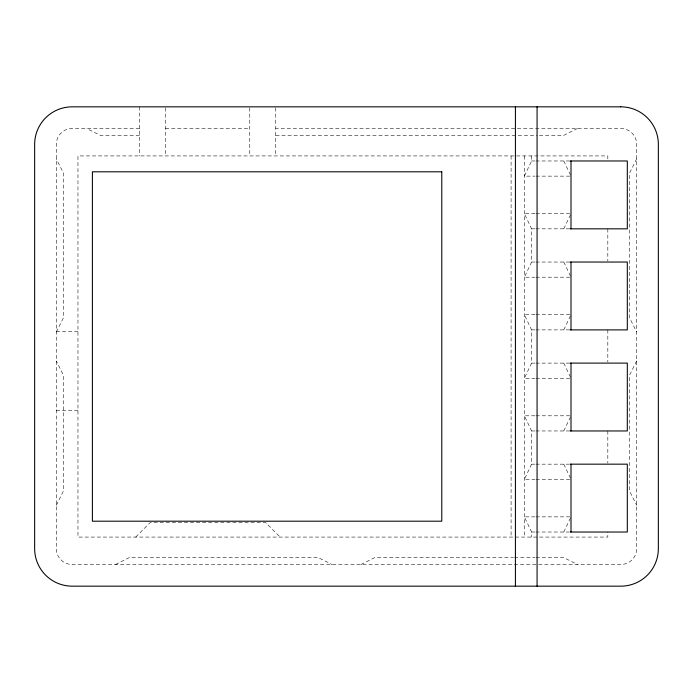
<?xml version="1.0" encoding="UTF-8"?>
<svg xmlns="http://www.w3.org/2000/svg" width="693" height="693" viewBox="0 0 693 693"><rect width="100%" height="100%" fill="white"/><g stroke="black" fill="none" stroke-linecap="round" stroke-linejoin="round"><path stroke-width="0.52" stroke-dasharray="3.46 2.6" d="M531.592 155.925L531.592 160.975L524.367 176.135L534.97 176.135M534.97 213.678L524.367 213.678L531.592 228.837L531.592 262.041L524.367 277.2L534.97 277.2M563.781 228.837L571.006 213.678M534.97 314.735L524.367 314.735L531.592 329.894L531.592 363.106L524.367 378.265L534.97 378.265M563.781 329.894L571.006 314.735M534.97 415.8L524.367 415.8L531.592 430.959L531.592 464.163L524.367 479.322L534.97 479.322M563.781 430.959L571.006 415.8M563.781 532.025L571.006 516.865M56.306 332.06L63.522 317.628L63.522 173.25L56.306 158.81M56.306 505.31L63.522 490.878L63.522 375.372L56.306 360.94M636.694 158.81L629.478 173.25L629.478 317.628L636.694 332.06M636.694 360.94L629.478 375.372L629.478 490.878L636.694 505.31M135.715 537.075L150.147 522.635L265.653 522.635L280.085 537.075M577.503 128.491L563.062 135.715L538.218 135.715M115.497 564.509L129.938 557.285L317.628 557.285L332.06 564.509M360.94 564.509L375.372 557.285L513.444 557.285M139.466 128.491L72.185 128.491A15.878 15.878 0 0 0 56.306 144.378L56.306 548.622A15.878 15.878 0 0 0 72.185 564.509L620.815 564.509A15.878 15.878 0 0 0 636.694 548.622L636.694 144.378A15.878 15.878 0 0 0 620.815 128.491L275.753 128.491M165.454 128.491L249.766 128.491M139.466 135.715L101.065 135.715L86.625 128.491M275.753 135.715L537.144 135.715M531.592 160.975L534.805 160.975M535.88 160.975L571.006 160.975M536.027 176.135L569.941 176.135M536.027 213.678L569.941 213.678M531.592 228.837L534.805 228.837M535.88 228.837L571.006 228.837M531.592 262.041L534.805 262.041M535.88 262.041L571.006 262.041M536.027 277.2L569.941 277.2M536.027 314.735L569.941 314.735M531.592 329.894L534.805 329.894M535.88 329.894L571.006 329.894M56.306 331.341L77.962 331.341M531.592 363.106L534.805 363.106M535.88 363.106L571.006 363.106M536.027 378.265L569.941 378.265M56.306 410.75L77.962 410.75M536.027 415.8L569.941 415.8M531.592 430.959L534.805 430.959M535.88 430.959L571.006 430.959M531.592 464.163L534.805 464.163M535.88 464.163L569.152 464.163M536.027 479.322L569.941 479.322M534.97 516.865L524.367 516.865L531.592 532.025L531.592 537.075M536.027 516.865L569.941 516.865M531.592 532.025L534.805 532.025M535.88 532.025L569.152 532.025M514.527 557.285L535.013 557.285M536.096 557.285L563.062 557.285L577.503 564.509M563.781 160.975L571.006 176.135M563.781 262.041L571.006 277.2M563.781 363.106L571.006 378.265M563.781 464.163L571.006 479.322M607.822 158.957L607.822 155.925L77.962 155.925L77.962 537.075L607.822 537.075L607.822 532.025M607.822 228.837L607.822 260.966M607.822 329.894L607.822 362.032M607.822 430.959L607.822 463.097M524.367 155.925L524.367 537.075M511.087 155.925L511.087 537.075M275.753 107.865L275.753 155.925M249.766 107.865L249.766 155.925M165.454 107.865L165.454 155.925M139.466 106.835L139.466 155.925"/><path stroke-width="1.04" d="M570.226 160.975L627.312 160.975L627.312 228.837L570.226 228.837M570.226 262.041L627.312 262.041L627.312 329.894L570.226 329.894M570.226 363.106L627.312 363.106L627.312 430.959L570.226 430.959M570.226 464.163L627.312 464.163L627.312 532.025L570.226 532.025M571.006 160.975L571.006 228.837M571.006 262.041L571.006 329.894M571.006 363.106L571.006 430.959M571.006 464.163L571.006 532.025M537.075 106.835L537.075 586.165M515.419 106.835L515.419 586.165M620.815 106.835L72.185 106.835A37.535 37.535 0 0 0 34.65 144.378L34.65 548.622A37.535 37.535 0 0 0 72.185 586.165L620.815 586.165A37.535 37.535 0 0 0 658.35 548.622L658.35 144.378A37.535 37.535 0 0 0 620.815 106.835M441.787 171.803L92.403 171.803L92.403 521.197L441.787 521.197L441.787 171.803"/></g></svg>
